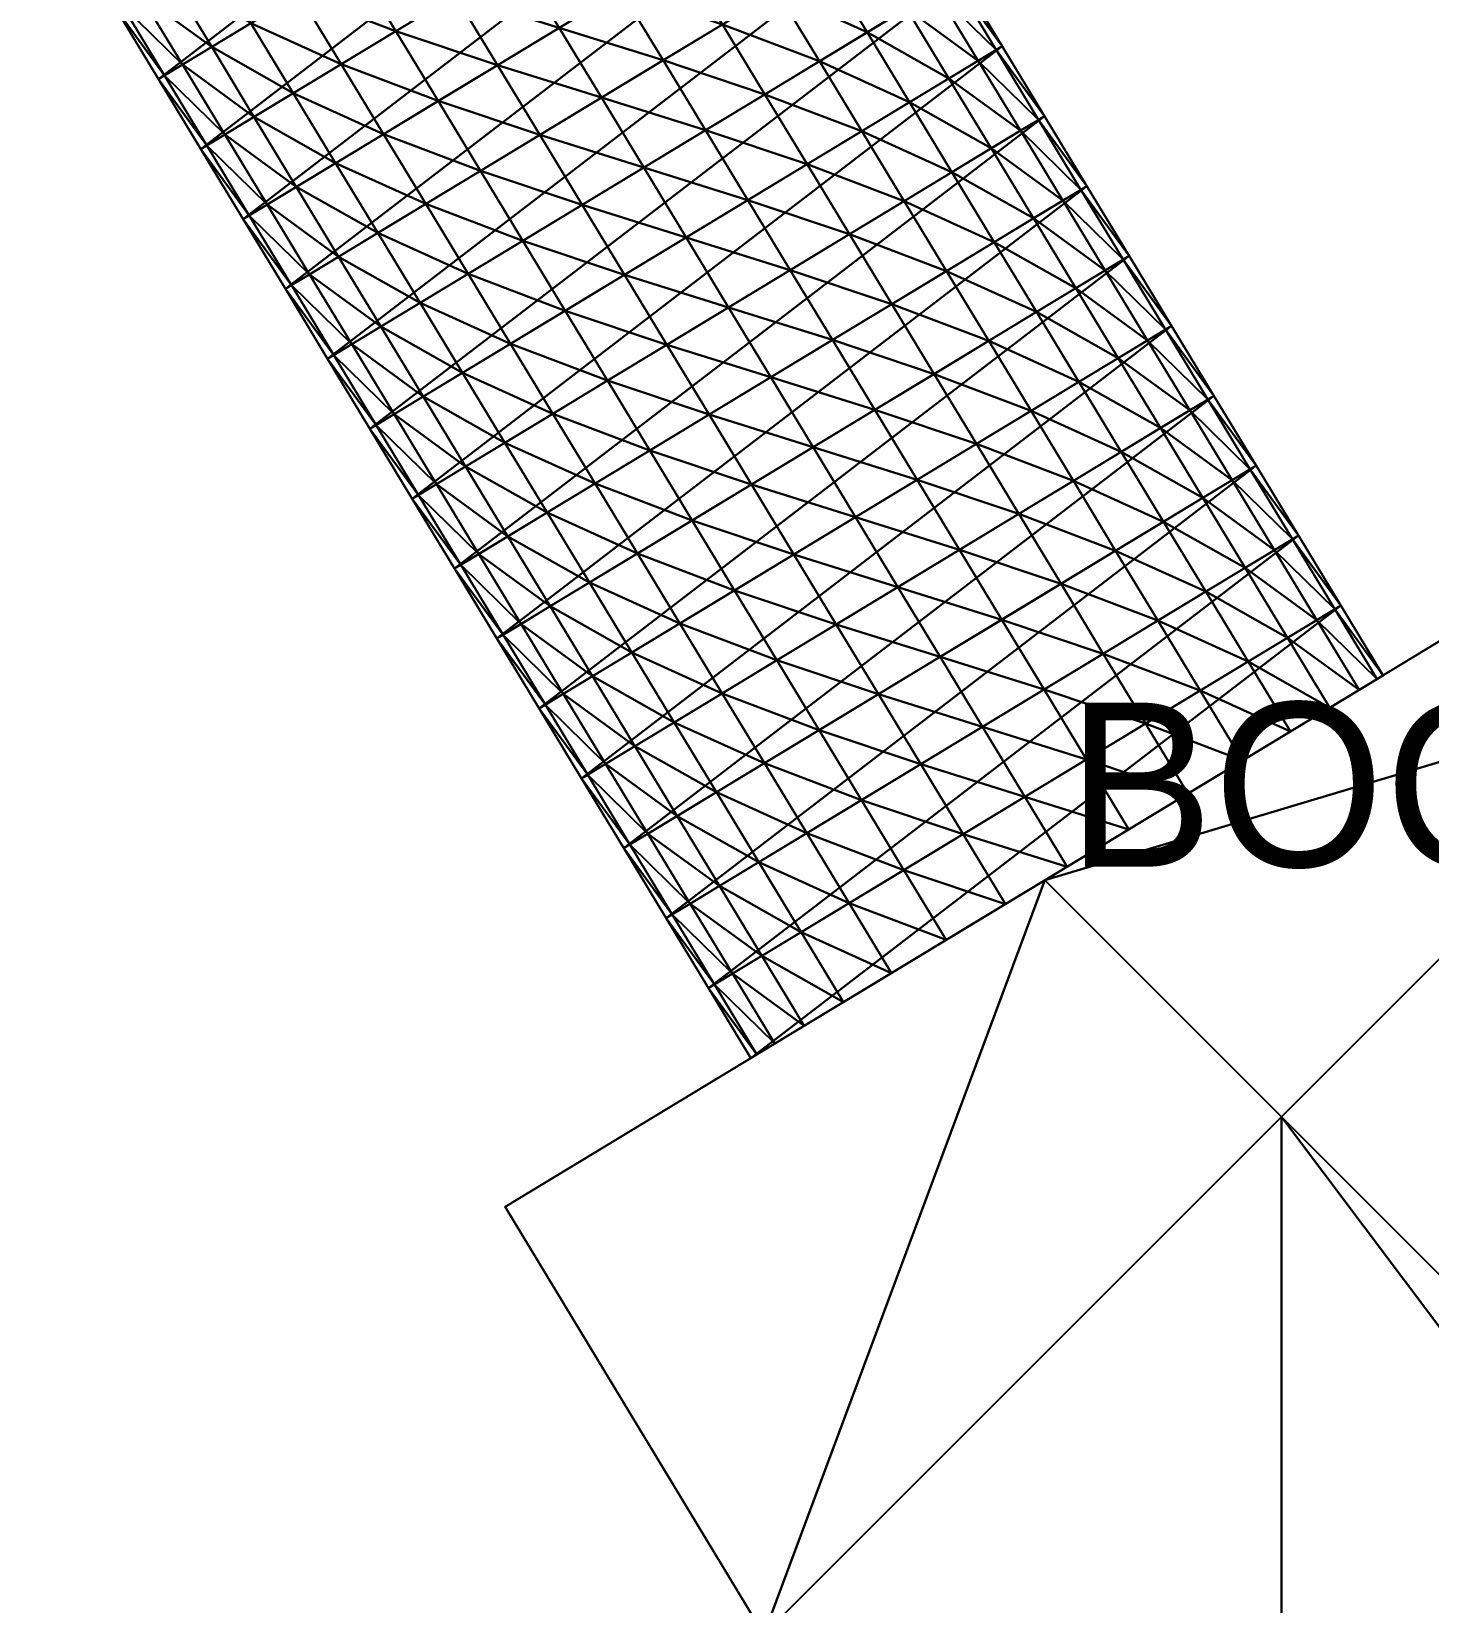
# Model space of a CAD drawing. Extents: x 4965 to 5080, y 10647 to 10739.
# Drawn here: x 4992.39 to 5000.89, y 10657.04 to 10666.61 of the extents above; entities that cross this region are included whole.
import ezdxf

# ---------------------------------------------------------------- set-up
doc = ezdxf.new("R2010")
doc.units = 0
for name, color, linetype in [('08_ACCESO_SUPERFICIE', 6, 'Continuous'), ('09_BOCAMINA', 7, 'Continuous'), ('10_MOV_TIERRA', 30, 'Continuous'), ('20_EJES', 1, 'Continuous'), ('21_ROTULOS', 7, 'Continuous')]:
    doc.layers.add(name, color=color, linetype=linetype)

msp = doc.modelspace()

# ---------------------------------------------------------------- linework, layer by layer
at = {"layer": '09_BOCAMINA', "color": 7}
msp.add_polyline3d([(5000.6179, 10662.6875, 2128.8921), (4996.7681, 10660.3574, 2128.8921), (4996.7681, 10660.3574, 2131.8921), (4996.8051, 10660.3798, 2132.1848), (4996.9146, 10660.4461, 2132.4662), (4997.0925, 10660.5537, 2132.7255), (4997.3319, 10660.6986, 2132.9528), (4997.6236, 10660.8752, 2133.1393), (4997.9564, 10661.0766, 2133.2779), (4998.3175, 10661.2951, 2133.3633), (4998.693, 10661.5224, 2133.3921), (4999.0685, 10661.7497, 2133.3633), (4999.4296, 10661.9683, 2133.2779), (4999.7624, 10662.1697, 2133.1393), (5000.0541, 10662.3462, 2132.9528), (5000.2935, 10662.4911, 2132.7255), (5000.4713, 10662.5988, 2132.4662), (5000.5809, 10662.6651, 2132.1848), (5000.6179, 10662.6875, 2131.8921), (5000.6179, 10662.6875, 2128.8921)], dxfattribs=at)
at = {"layer": '20_EJES', "color": 6}
msp.add_polyline3d([(4995.6006, 10666.6316, 2128.295), (4995.8583, 10666.2058, 2128.3447), (4996.116, 10665.7801, 2128.3945), (4996.3737, 10665.3543, 2128.4443), (4996.6314, 10664.9285, 2128.494), (4996.8891, 10664.5028, 2128.5438), (4997.1468, 10664.077, 2128.5935), (4997.4045, 10663.6512, 2128.6433), (4997.6622, 10663.2255, 2128.6931), (4997.9199, 10662.7997, 2128.7428), (4998.1776, 10662.374, 2128.7926), (4998.4353, 10661.9482, 2128.8424), (4998.693, 10661.5224, 2128.8921)], dxfattribs=at)

# ---------------------------------------------------------------- texts
at = {"layer": '21_ROTULOS', "color": 7}
msp.add_text('BOCAMINA / CORTE Y BANCADA', height=1, dxfattribs=at).set_placement((4998.693, 10661.5224, 2134.3921))

# ---------------------------------------------------------------- meshes
at = {"layer": '08_ACCESO_SUPERFICIE', "color": 6}
mesh = msp.add_polyface(dxfattribs=at)
corners = [(4992.645, 10667.1696, 2128.0959), (4992.3873, 10667.5954, 2128.0462), (4996.237, 10669.9254, 2128.0462), (4993.8332, 10667.8888, 2132.4817), (4993.5755, 10668.3146, 2132.432), (4993.2427, 10668.1131, 2132.2934), (4993.5004, 10667.6874, 2132.3431), (4994.1943, 10668.1073, 2132.5671), (4993.9366, 10668.5331, 2132.5173), (4994.5699, 10668.3346, 2132.5959), (4992.9027, 10666.7438, 2128.1457), (4996.4947, 10669.4997, 2128.0959), (4993.7581, 10667.2616, 2132.3929), (4993.2088, 10667.5108, 2132.1566), (4993.4665, 10667.0851, 2132.2063), (4994.0909, 10667.463, 2132.5315), (4994.452, 10667.6816, 2132.6169), (4994.8275, 10667.9089, 2132.6457), (4995.2031, 10668.1362, 2132.6169), (4994.9454, 10668.5619, 2132.5671), (4993.1604, 10666.3181, 2128.1954), (4996.7524, 10669.0739, 2128.1457), (4997.0101, 10668.6482, 2128.1954), (4994.0158, 10666.8358, 2132.4427), (4994.3486, 10667.0373, 2132.5813), (4994.7097, 10667.2558, 2132.6666), (4995.0852, 10667.4831, 2132.6954), (4995.4608, 10667.7104, 2132.6666), (4995.8219, 10667.929, 2132.5813), (4995.5642, 10668.3547, 2132.5315), (4996.1546, 10668.1304, 2132.4427), (4996.4463, 10668.3069, 2132.2561), (4995.897, 10668.5561, 2132.3929), (4993.4181, 10665.8923, 2128.2452), (4997.2678, 10668.2224, 2128.2452), (4994.9674, 10666.8301, 2132.7164), (4995.3429, 10667.0573, 2132.7452), (4995.7185, 10667.2846, 2132.7164), (4996.0796, 10667.5032, 2132.631), (4996.4123, 10667.7046, 2132.4924), (4997.5255, 10667.7966, 2128.295), (4993.6758, 10665.4665, 2128.295), (4995.9762, 10666.8589, 2132.7662), (4996.3373, 10667.0774, 2132.6808)]
mesh.append_faces([[corners[k] for k in face] for face in [(0, 1, 2), (3, 4, 5), (6, 3, 5), (7, 8, 4), (3, 7, 4), (7, 9, 8), (10, 0, 11), (12, 6, 13), (14, 12, 13), (15, 3, 6), (12, 15, 6), (16, 7, 3), (15, 16, 3), (17, 9, 7), (16, 17, 7), (18, 19, 9), (17, 18, 9), (20, 10, 21), (22, 20, 21), (23, 12, 14), (24, 15, 12), (23, 24, 12), (25, 16, 15), (24, 25, 15), (26, 17, 16), (25, 26, 16), (27, 18, 17), (26, 27, 17), (28, 29, 18), (27, 28, 18), (28, 30, 29), (30, 31, 32), (33, 20, 22), (34, 33, 22), (35, 25, 24), (36, 26, 25), (35, 36, 25), (37, 27, 26), (36, 37, 26), (38, 28, 27), (37, 38, 27), (39, 30, 28), (38, 39, 28), (40, 41, 34), (42, 37, 36), (43, 38, 37), (42, 43, 37)]])
mesh = msp.add_polyface(dxfattribs=at)
corners = [(4994.6063, 10666.6115, 2132.631), (4994.3486, 10667.0373, 2132.5813), (4994.0158, 10666.8358, 2132.4427), (4994.2735, 10666.4101, 2132.4924), (4994.9674, 10666.8301, 2132.7164), (4993.6758, 10665.4665, 2128.295), (4993.4181, 10665.8923, 2128.2452), (4997.2678, 10668.2224, 2128.2452), (4994.5312, 10665.9843, 2132.5422), (4993.9818, 10666.2335, 2132.3059), (4994.864, 10666.1857, 2132.6808), (4995.2251, 10666.4043, 2132.7662), (4995.6006, 10666.6316, 2132.795), (4995.3429, 10667.0573, 2132.7452), (4995.9762, 10666.8589, 2132.7662), (4993.9334, 10665.0408, 2128.3447), (4997.5255, 10667.7966, 2128.295), (4994.7889, 10665.5586, 2132.5919), (4994.2395, 10665.8078, 2132.3556), (4994.4972, 10665.382, 2132.4054), (4995.1217, 10665.76, 2132.7306), (4995.4828, 10665.9785, 2132.8159), (4995.8583, 10666.2058, 2132.8447), (4996.2339, 10666.4331, 2132.8159), (4994.1911, 10664.615, 2128.3945), (4997.7832, 10667.3709, 2128.3447), (4994.5155, 10664.8114, 2132.2279), (4994.2579, 10665.2371, 2132.1781), (4994.08, 10665.1295, 2131.9188), (4994.3377, 10664.7037, 2131.9685), (4994.7549, 10664.9562, 2132.4552), (4995.0466, 10665.1328, 2132.6417), (4995.3794, 10665.3342, 2132.7803), (4995.7405, 10665.5528, 2132.8657), (4996.116, 10665.7801, 2132.8945), (4996.4916, 10666.0073, 2132.8657), (4994.4488, 10664.1892, 2128.4443), (4998.0409, 10666.9451, 2128.3945), (4995.3043, 10664.707, 2132.6915), (4995.6371, 10664.9084, 2132.8301), (4995.9982, 10665.127, 2132.9154), (4996.3737, 10665.3543, 2132.9443), (4994.7065, 10663.7635, 2128.494), (4998.2986, 10666.5193, 2128.4443), (4996.2559, 10664.7012, 2132.9652)]
mesh.append_faces([[corners[k] for k in face] for face in [(0, 1, 2), (3, 0, 2), (0, 4, 1), (5, 6, 7), (8, 3, 9), (10, 0, 3), (8, 10, 3), (11, 4, 0), (10, 11, 0), (12, 13, 4), (11, 12, 4), (12, 14, 13), (15, 5, 16), (17, 8, 18), (19, 17, 18), (20, 10, 8), (17, 20, 8), (21, 11, 10), (20, 21, 10), (22, 12, 11), (21, 22, 11), (23, 14, 12), (22, 23, 12), (24, 15, 25), (26, 27, 28), (29, 26, 28), (30, 19, 27), (26, 30, 27), (31, 17, 19), (30, 31, 19), (32, 20, 17), (31, 32, 17), (33, 21, 20), (32, 33, 20), (34, 22, 21), (33, 34, 21), (35, 23, 22), (34, 35, 22), (36, 24, 37), (38, 31, 30), (39, 32, 31), (38, 39, 31), (40, 33, 32), (39, 40, 32), (41, 34, 33), (40, 41, 33), (42, 36, 43), (44, 40, 39)]])
mesh = msp.add_polyface(dxfattribs=at)
corners = [(4996.67, 10667.2788, 2132.5422), (4996.4123, 10667.7046, 2132.4924), (4996.0796, 10667.5032, 2132.631), (4996.3373, 10667.0774, 2132.6808), (4996.9617, 10667.4554, 2132.3556), (4997.2011, 10667.6003, 2132.1283), (4996.704, 10667.8812, 2132.3059), (4997.7832, 10667.3709, 2128.3447), (4993.9334, 10665.0408, 2128.3447), (4997.5255, 10667.7966, 2128.295), (4996.595, 10666.6517, 2132.7306), (4995.9762, 10666.8589, 2132.7662), (4996.2339, 10666.4331, 2132.8159), (4996.9277, 10666.8531, 2132.5919), (4997.2194, 10667.0296, 2132.4054), (4997.4588, 10667.1745, 2132.1781), (4997.6367, 10667.2822, 2131.9188), (4997.379, 10667.7079, 2131.869), (4997.7462, 10667.3485, 2131.6374), (4997.4885, 10667.7742, 2131.5876), (4997.7832, 10667.3709, 2131.3447), (4997.5255, 10667.7966, 2131.295), (4996.8526, 10666.2259, 2132.7803), (4997.1854, 10666.4273, 2132.6417), (4997.4771, 10666.6039, 2132.4552), (4997.7165, 10666.7488, 2132.2279), (4997.8944, 10666.8564, 2131.9685), (4998.0039, 10666.9227, 2131.6871), (4998.0409, 10666.9451, 2131.3945), (4998.0409, 10666.9451, 2128.3945), (4997.7348, 10666.1781, 2132.5049), (4997.9742, 10666.323, 2132.2776), (4998.1521, 10666.4307, 2132.0183), (4998.2616, 10666.497, 2131.7369), (4998.2986, 10666.5193, 2131.4443), (4998.2986, 10666.5193, 2128.4443), (4998.5563, 10666.0936, 2131.494), (4998.5563, 10666.0936, 2128.494)]
mesh.append_faces([[corners[k] for k in face] for face in [(0, 1, 2), (3, 0, 2), (0, 4, 1), (4, 5, 6), (7, 8, 9), (10, 3, 11), (12, 10, 11), (13, 0, 3), (10, 13, 3), (14, 4, 0), (13, 14, 0), (15, 5, 4), (14, 15, 4), (16, 17, 5), (15, 16, 5), (18, 19, 17), (16, 18, 17), (18, 20, 19), (20, 7, 21), (22, 10, 12), (23, 13, 10), (22, 23, 10), (24, 14, 13), (23, 24, 13), (25, 15, 14), (24, 25, 14), (26, 16, 15), (25, 26, 15), (27, 18, 16), (26, 27, 16), (28, 20, 18), (27, 28, 18), (29, 7, 20), (28, 29, 20), (30, 24, 23), (31, 25, 24), (30, 31, 24), (32, 26, 25), (31, 32, 25), (33, 27, 26), (32, 33, 26), (34, 28, 27), (33, 34, 27), (35, 29, 28), (34, 35, 28), (36, 34, 33), (37, 35, 34)]])
mesh = msp.add_polyface(dxfattribs=at)
corners = [(4998.0409, 10666.9451, 2128.3945), (4994.1911, 10664.615, 2128.3945), (4997.7832, 10667.3709, 2128.3447), (4996.4916, 10666.0073, 2132.8657), (4996.8526, 10666.2259, 2132.7803), (4996.2339, 10666.4331, 2132.8159), (4998.2986, 10666.5193, 2128.4443), (4994.4488, 10664.1892, 2128.4443), (4996.7492, 10665.5816, 2132.9154), (4996.116, 10665.7801, 2132.8945), (4996.3737, 10665.3543, 2132.9443), (4997.1103, 10665.8001, 2132.8301), (4997.4431, 10666.0016, 2132.6915), (4997.1854, 10666.4273, 2132.6417), (4997.7348, 10666.1781, 2132.5049), (4998.5563, 10666.0936, 2128.494), (4994.7065, 10663.7635, 2128.494), (4996.6314, 10664.9285, 2132.994), (4995.9982, 10665.127, 2132.9154), (4996.2559, 10664.7012, 2132.9652), (4997.0069, 10665.1558, 2132.9652), (4997.368, 10665.3744, 2132.8798), (4997.7008, 10665.5758, 2132.7412), (4997.9925, 10665.7523, 2132.5547), (4998.2319, 10665.8972, 2132.3274), (4997.9742, 10666.323, 2132.2776), (4998.4098, 10666.0049, 2132.068), (4998.1521, 10666.4307, 2132.0183), (4998.814, 10665.6678, 2128.5438), (4994.9642, 10663.3377, 2128.5438), (4996.5136, 10664.2755, 2133.015), (4995.8948, 10664.4827, 2132.8798), (4996.8891, 10664.5028, 2133.0438), (4997.2646, 10664.7301, 2133.015), (4997.6257, 10664.9486, 2132.9296), (4997.9585, 10665.15, 2132.791), (4998.2502, 10665.3266, 2132.6044), (4999.0717, 10665.2421, 2128.5935), (4995.2219, 10662.912, 2128.5935), (4997.1468, 10664.077, 2133.0935), (4997.5223, 10664.3043, 2133.0647), (4997.8834, 10664.5228, 2132.9794), (4998.2162, 10664.7243, 2132.8408), (4998.1411, 10664.0971, 2133.0291), (4998.4739, 10664.2985, 2132.8905)]
mesh.append_faces([[corners[k] for k in face] for face in [(0, 1, 2), (3, 4, 5), (6, 7, 0), (8, 3, 9), (10, 8, 9), (11, 4, 3), (8, 11, 3), (12, 13, 4), (11, 12, 4), (12, 14, 13), (15, 16, 6), (17, 10, 18), (19, 17, 18), (20, 8, 10), (17, 20, 10), (21, 11, 8), (20, 21, 8), (22, 12, 11), (21, 22, 11), (23, 14, 12), (22, 23, 12), (24, 25, 14), (23, 24, 14), (26, 27, 25), (28, 29, 15), (30, 19, 31), (32, 17, 19), (30, 32, 19), (33, 20, 17), (32, 33, 17), (34, 21, 20), (33, 34, 20), (35, 22, 21), (34, 35, 21), (36, 23, 22), (35, 36, 22), (37, 38, 28), (39, 32, 30), (40, 33, 32), (39, 40, 32), (41, 34, 33), (40, 41, 33), (42, 35, 34), (41, 42, 34), (43, 41, 40), (44, 42, 41), (43, 44, 41)]])
mesh = msp.add_polyface(dxfattribs=at)
corners = [(4992.9027, 10666.7438, 2128.1457), (4992.9027, 10666.7438, 2131.1457), (4992.645, 10667.1696, 2128.0959), (4993.1604, 10666.3181, 2131.1954), (4993.1604, 10666.3181, 2128.1954), (4993.1973, 10666.3404, 2131.4881), (4992.9397, 10666.7662, 2131.4383), (4993.3069, 10666.4067, 2131.7695), (4993.0492, 10666.8325, 2131.7197), (4993.4848, 10666.5144, 2132.0288), (4993.2271, 10666.9402, 2131.979), (4993.7241, 10666.6593, 2132.2561), (4994.0158, 10666.8358, 2132.4427), (4993.4665, 10667.0851, 2132.2063), (4993.4181, 10665.8923, 2131.2452), (4993.4181, 10665.8923, 2128.2452), (4993.455, 10665.9147, 2131.5378), (4993.5646, 10665.981, 2131.8192), (4993.7425, 10666.0886, 2132.0786), (4993.9818, 10666.2335, 2132.3059), (4994.2735, 10666.4101, 2132.4924), (4993.6758, 10665.4665, 2131.295), (4993.6758, 10665.4665, 2128.295), (4993.7127, 10665.4889, 2131.5876), (4993.8223, 10665.5552, 2131.869), (4994.0002, 10665.6629, 2132.1283), (4994.2395, 10665.8078, 2132.3556), (4994.5312, 10665.9843, 2132.5422), (4993.9334, 10665.0408, 2131.3447), (4993.9334, 10665.0408, 2128.3447), (4993.9704, 10665.0632, 2131.6374), (4994.08, 10665.1295, 2131.9188), (4994.2579, 10665.2371, 2132.1781), (4994.4972, 10665.382, 2132.4054), (4994.1911, 10664.615, 2131.3945), (4994.2281, 10664.6374, 2131.6871), (4994.3377, 10664.7037, 2131.9685)]
mesh.append_faces([[corners[k] for k in face] for face in [(0, 1, 2), (3, 1, 0), (4, 3, 0), (5, 6, 1), (3, 5, 1), (7, 8, 6), (5, 7, 6), (9, 10, 8), (7, 9, 8), (9, 11, 10), (11, 12, 13), (14, 3, 4), (15, 14, 4), (16, 5, 3), (14, 16, 3), (17, 7, 5), (16, 17, 5), (18, 9, 7), (17, 18, 7), (19, 11, 9), (18, 19, 9), (20, 12, 11), (19, 20, 11), (21, 14, 15), (22, 21, 15), (23, 16, 14), (21, 23, 14), (24, 17, 16), (23, 24, 16), (25, 18, 17), (24, 25, 17), (26, 19, 18), (25, 26, 18), (26, 27, 19), (28, 21, 22), (29, 28, 22), (30, 23, 21), (28, 30, 21), (31, 24, 23), (30, 31, 23), (32, 25, 24), (31, 32, 24), (33, 26, 25), (32, 33, 25), (34, 28, 29), (35, 30, 28), (36, 31, 30)]])
mesh = msp.add_polyface(dxfattribs=at)
corners = [(4998.2319, 10665.8972, 2132.3274), (4998.4098, 10666.0049, 2132.068), (4997.9742, 10666.323, 2132.2776), (4998.5193, 10666.0712, 2131.7867), (4998.2616, 10666.497, 2131.7369), (4998.1521, 10666.4307, 2132.0183), (4998.5563, 10666.0936, 2131.494), (4998.5563, 10666.0936, 2128.494), (4998.2986, 10666.5193, 2131.4443), (4998.4896, 10665.4715, 2132.3771), (4997.9925, 10665.7523, 2132.5547), (4998.2502, 10665.3266, 2132.6044), (4998.6675, 10665.5791, 2132.1178), (4998.777, 10665.6454, 2131.8364), (4998.814, 10665.6678, 2131.5438), (4998.814, 10665.6678, 2128.5438), (4998.5079, 10664.9008, 2132.6542), (4997.9585, 10665.15, 2132.791), (4998.2162, 10664.7243, 2132.8408), (4998.7473, 10665.0457, 2132.4269), (4998.9252, 10665.1534, 2132.1676), (4999.0347, 10665.2197, 2131.8862), (4999.0717, 10665.2421, 2131.5935), (4999.0717, 10665.2421, 2128.5935), (4998.7656, 10664.4751, 2132.704), (4998.4739, 10664.2985, 2132.8905), (4999.005, 10664.6199, 2132.4767), (4999.1829, 10664.7276, 2132.2173), (4999.2924, 10664.7939, 2131.9359), (4999.3294, 10664.8163, 2131.6433), (4999.3294, 10664.8163, 2128.6433), (4999.2627, 10664.1942, 2132.5264), (4999.4406, 10664.3018, 2132.2671), (4999.5501, 10664.3681, 2131.9857), (4999.5871, 10664.3905, 2131.6931), (4999.5871, 10664.3905, 2128.6931)]
mesh.append_faces([[corners[k] for k in face] for face in [(0, 1, 2), (3, 4, 5), (1, 3, 5), (3, 6, 4), (6, 7, 8), (9, 0, 10), (11, 9, 10), (12, 1, 0), (9, 12, 0), (13, 3, 1), (12, 13, 1), (14, 6, 3), (13, 14, 3), (15, 7, 6), (14, 15, 6), (16, 11, 17), (18, 16, 17), (19, 9, 11), (16, 19, 11), (20, 12, 9), (19, 20, 9), (21, 13, 12), (20, 21, 12), (22, 14, 13), (21, 22, 13), (23, 15, 14), (22, 23, 14), (24, 16, 18), (25, 24, 18), (26, 19, 16), (24, 26, 16), (27, 20, 19), (26, 27, 19), (28, 21, 20), (27, 28, 20), (29, 22, 21), (28, 29, 21), (30, 23, 22), (29, 30, 22), (31, 26, 24), (32, 27, 26), (31, 32, 26), (33, 28, 27), (32, 33, 27), (34, 29, 28), (33, 34, 28), (35, 30, 29), (34, 35, 29)]])
mesh = msp.add_polyface(dxfattribs=at)
corners = [(4994.1911, 10664.615, 2128.3945), (4994.1911, 10664.615, 2131.3945), (4993.9334, 10665.0408, 2128.3447), (4994.2281, 10664.6374, 2131.6871), (4993.9334, 10665.0408, 2131.3447), (4994.3377, 10664.7037, 2131.9685), (4993.9704, 10665.0632, 2131.6374), (4994.4488, 10664.1892, 2131.4443), (4994.4488, 10664.1892, 2128.4443), (4994.4858, 10664.2116, 2131.7369), (4994.5954, 10664.2779, 2132.0183), (4994.7732, 10664.3856, 2132.2776), (4994.5155, 10664.8114, 2132.2279), (4995.0126, 10664.5305, 2132.5049), (4994.7549, 10664.9562, 2132.4552), (4995.3043, 10664.707, 2132.6915), (4994.7065, 10663.7635, 2131.494), (4994.7065, 10663.7635, 2128.494), (4994.7435, 10663.7859, 2131.7867), (4994.8531, 10663.8522, 2132.068), (4995.0309, 10663.9598, 2132.3274), (4995.2703, 10664.1047, 2132.5547), (4995.562, 10664.2813, 2132.7412), (4995.8948, 10664.4827, 2132.8798), (4995.6371, 10664.9084, 2132.8301), (4996.2559, 10664.7012, 2132.9652), (4994.9642, 10663.3377, 2128.5438), (4998.5563, 10666.0936, 2128.494), (4994.9642, 10663.3377, 2131.5438), (4995.0012, 10663.3601, 2131.8364), (4995.1108, 10663.4264, 2132.1178), (4995.2886, 10663.5341, 2132.3771), (4995.528, 10663.679, 2132.6044), (4995.8197, 10663.8555, 2132.791), (4996.1525, 10664.0569, 2132.9296), (4996.5136, 10664.2755, 2133.015), (4995.7857, 10663.2532, 2132.6542), (4996.0774, 10663.4297, 2132.8408), (4996.4102, 10663.6312, 2132.9794)]
mesh.append_faces([[corners[k] for k in face] for face in [(0, 1, 2), (1, 3, 4), (3, 5, 6), (7, 1, 0), (8, 7, 0), (9, 3, 1), (7, 9, 1), (10, 5, 3), (9, 10, 3), (11, 12, 5), (10, 11, 5), (13, 14, 12), (11, 13, 12), (13, 15, 14), (16, 7, 8), (17, 16, 8), (18, 9, 7), (16, 18, 7), (19, 10, 9), (18, 19, 9), (20, 11, 10), (19, 20, 10), (21, 13, 11), (20, 21, 11), (22, 15, 13), (21, 22, 13), (23, 24, 15), (22, 23, 15), (23, 25, 24), (26, 17, 27), (28, 16, 17), (29, 18, 16), (30, 19, 18), (29, 30, 18), (31, 20, 19), (30, 31, 19), (32, 21, 20), (31, 32, 20), (33, 22, 21), (32, 33, 21), (34, 23, 22), (33, 34, 22), (34, 35, 23), (36, 32, 31), (37, 33, 32), (38, 34, 33), (37, 38, 33)]])
mesh = msp.add_polyface(dxfattribs=at)
corners = [(4995.2219, 10662.912, 2128.5935), (4994.9642, 10663.3377, 2128.5438), (4998.814, 10665.6678, 2128.5438), (4996.7713, 10663.8497, 2133.0647), (4996.5136, 10664.2755, 2133.015), (4996.1525, 10664.0569, 2132.9296), (4996.4102, 10663.6312, 2132.9794), (4997.1468, 10664.077, 2133.0935), (4995.4796, 10662.4862, 2128.6433), (4999.0717, 10665.2421, 2128.5935), (4999.3294, 10664.8163, 2128.6433), (4996.6679, 10663.2054, 2133.0291), (4996.0774, 10663.4297, 2132.8408), (4996.3351, 10663.004, 2132.8905), (4997.029, 10663.424, 2133.1145), (4997.4045, 10663.6512, 2133.1433), (4997.78, 10663.8785, 2133.1145), (4997.5223, 10664.3043, 2133.0647), (4998.1411, 10664.0971, 2133.0291), (4995.7373, 10662.0604, 2128.6931), (4996.5928, 10662.5782, 2132.9403), (4996.0434, 10662.8274, 2132.704), (4996.3011, 10662.4017, 2132.7537), (4996.9256, 10662.7796, 2133.0789), (4997.2867, 10662.9982, 2133.1643), (4997.6622, 10663.2255, 2133.1931), (4998.0377, 10663.4528, 2133.1643), (4998.3988, 10663.6713, 2133.0789), (4995.995, 10661.6347, 2128.7428), (4999.5871, 10664.3905, 2128.6931), (4996.5588, 10661.9759, 2132.8035), (4996.0617, 10662.2568, 2132.5264), (4996.3194, 10661.831, 2132.5762), (4996.8505, 10662.1524, 2132.99), (4997.1833, 10662.3539, 2133.1287), (4997.5444, 10662.5724, 2133.214), (4997.9199, 10662.7997, 2133.2428), (4998.2954, 10663.027, 2133.214), (4996.2527, 10661.2089, 2128.7926), (4999.8448, 10663.9648, 2128.7428), (4997.441, 10661.9281, 2133.1784), (4997.8021, 10662.1467, 2133.2638), (4998.1776, 10662.374, 2133.2926), (4998.4353, 10661.9482, 2133.3424)]
mesh.append_faces([[corners[k] for k in face] for face in [(0, 1, 2), (3, 4, 5), (6, 3, 5), (3, 7, 4), (8, 0, 9), (10, 8, 9), (11, 6, 12), (13, 11, 12), (14, 3, 6), (11, 14, 6), (15, 7, 3), (14, 15, 3), (16, 17, 7), (15, 16, 7), (16, 18, 17), (19, 8, 10), (20, 13, 21), (22, 20, 21), (23, 11, 13), (20, 23, 13), (24, 14, 11), (23, 24, 11), (25, 15, 14), (24, 25, 14), (26, 16, 15), (25, 26, 15), (27, 18, 16), (26, 27, 16), (28, 19, 29), (30, 22, 31), (32, 30, 31), (33, 20, 22), (30, 33, 22), (34, 23, 20), (33, 34, 20), (35, 24, 23), (34, 35, 23), (36, 25, 24), (35, 36, 24), (37, 26, 25), (36, 37, 25), (38, 28, 39), (40, 34, 33), (41, 35, 34), (40, 41, 34), (42, 36, 35), (41, 42, 35), (43, 42, 41)]])
mesh = msp.add_polyface(dxfattribs=at)
corners = [(4999.5871, 10664.3905, 2128.6931), (4995.7373, 10662.0604, 2128.6931), (4999.3294, 10664.8163, 2128.6433), (4998.7316, 10663.8727, 2132.9403), (4998.4739, 10664.2985, 2132.8905), (4998.1411, 10664.0971, 2133.0291), (4998.3988, 10663.6713, 2133.0789), (4999.0233, 10664.0493, 2132.7537), (4998.7656, 10664.4751, 2132.704), (4999.2627, 10664.1942, 2132.5264), (4999.8448, 10663.9648, 2128.7428), (4995.995, 10661.6347, 2128.7428), (4998.6565, 10663.2456, 2133.1287), (4998.0377, 10663.4528, 2133.1643), (4998.2954, 10663.027, 2133.214), (4998.9893, 10663.447, 2132.99), (4999.281, 10663.6235, 2132.8035), (4999.5204, 10663.7684, 2132.5762), (4999.6983, 10663.8761, 2132.3169), (4999.4406, 10664.3018, 2132.2671), (4999.8078, 10663.9424, 2132.0355), (4999.5501, 10664.3681, 2131.9857), (4999.8448, 10663.9648, 2131.7428), (4999.5871, 10664.3905, 2131.6931), (4998.9142, 10662.8198, 2133.1784), (4999.247, 10663.0212, 2133.0398), (4999.5387, 10663.1978, 2132.8533), (4999.7781, 10663.3427, 2132.626), (4999.956, 10663.4503, 2132.3666), (5000.0655, 10663.5166, 2132.0852), (5000.1025, 10663.539, 2131.7926), (5000.1025, 10663.539, 2128.7926), (4999.7964, 10662.772, 2132.903), (5000.0358, 10662.9169, 2132.6757), (5000.2136, 10663.0246, 2132.4164), (5000.3232, 10663.0908, 2132.135), (5000.3602, 10663.1132, 2131.8424), (5000.3602, 10663.1132, 2128.8424)]
mesh.append_faces([[corners[k] for k in face] for face in [(0, 1, 2), (3, 4, 5), (6, 3, 5), (7, 8, 4), (3, 7, 4), (7, 9, 8), (10, 11, 0), (12, 6, 13), (14, 12, 13), (15, 3, 6), (12, 15, 6), (16, 7, 3), (15, 16, 3), (17, 9, 7), (16, 17, 7), (18, 19, 9), (17, 18, 9), (20, 21, 19), (18, 20, 19), (22, 23, 21), (20, 22, 21), (10, 0, 23), (22, 10, 23), (24, 12, 14), (25, 15, 12), (24, 25, 12), (26, 16, 15), (25, 26, 15), (27, 17, 16), (26, 27, 16), (28, 18, 17), (27, 28, 17), (29, 20, 18), (28, 29, 18), (30, 22, 20), (29, 30, 20), (31, 10, 22), (30, 31, 22), (32, 26, 25), (33, 27, 26), (34, 28, 27), (33, 34, 27), (35, 29, 28), (34, 35, 28), (36, 30, 29), (35, 36, 29), (37, 31, 30), (36, 37, 30)]])
mesh = msp.add_polyface(dxfattribs=at)
corners = [(5000.1025, 10663.539, 2128.7926), (4996.2527, 10661.2089, 2128.7926), (4999.8448, 10663.9648, 2128.7428), (4998.5531, 10662.6012, 2133.2638), (4998.2954, 10663.027, 2133.214), (4997.9199, 10662.7997, 2133.2428), (4998.1776, 10662.374, 2133.2926), (4998.9142, 10662.8198, 2133.1784), (5000.3602, 10663.1132, 2128.8424), (4996.5104, 10660.7831, 2128.8424), (4998.8108, 10662.1755, 2133.3135), (4998.4353, 10661.9482, 2133.3424), (4999.1719, 10662.394, 2133.2282), (4999.5047, 10662.5955, 2133.0896), (4999.247, 10663.0212, 2133.0398), (4999.7964, 10662.772, 2132.903), (5000.0358, 10662.9169, 2132.6757), (4999.5387, 10663.1978, 2132.8533), (5000.6179, 10662.6875, 2128.8921), (4996.7681, 10660.3574, 2128.8921), (4998.693, 10661.5224, 2133.3921), (4998.0598, 10661.7209, 2133.3135), (4998.3175, 10661.2951, 2133.3633), (4999.0685, 10661.7497, 2133.3633), (4999.4296, 10661.9683, 2133.2779), (4999.7624, 10662.1697, 2133.1393), (5000.0541, 10662.3462, 2132.9528), (5000.2935, 10662.4911, 2132.7255), (5000.4713, 10662.5988, 2132.4662), (5000.2136, 10663.0246, 2132.4164), (5000.5809, 10662.6651, 2132.1848), (5000.3232, 10663.0908, 2132.135), (5000.6179, 10662.6875, 2131.8921), (5000.3602, 10663.1132, 2131.8424), (4997.3319, 10660.6986, 2132.9528), (4997.0925, 10660.5537, 2132.7255), (4997.6236, 10660.8752, 2133.1393), (4997.9564, 10661.0766, 2133.2779)]
mesh.append_faces([[corners[k] for k in face] for face in [(0, 1, 2), (3, 4, 5), (6, 3, 5), (3, 7, 4), (8, 9, 0), (10, 3, 6), (11, 10, 6), (12, 7, 3), (10, 12, 3), (13, 14, 7), (12, 13, 7), (13, 15, 14), (15, 16, 17), (18, 19, 8), (20, 11, 21), (22, 20, 21), (23, 10, 11), (20, 23, 11), (24, 12, 10), (23, 24, 10), (25, 13, 12), (24, 25, 12), (26, 15, 13), (25, 26, 13), (27, 16, 15), (26, 27, 15), (28, 29, 16), (27, 28, 16), (30, 31, 29), (28, 30, 29), (32, 33, 31), (30, 32, 31), (18, 8, 33), (32, 18, 33), (34, 35, 18), (36, 34, 18), (37, 36, 18), (22, 37, 18), (20, 22, 18), (23, 20, 18), (24, 23, 18), (25, 24, 18), (26, 25, 18), (27, 26, 18), (28, 27, 18), (30, 28, 18), (32, 30, 18)]])
mesh = msp.add_polyface(dxfattribs=at)
corners = [(4994.9642, 10663.3377, 2128.5438), (4994.9642, 10663.3377, 2131.5438), (4994.7065, 10663.7635, 2128.494), (4995.0012, 10663.3601, 2131.8364), (4994.7065, 10663.7635, 2131.494), (4995.2219, 10662.912, 2131.5935), (4995.2219, 10662.912, 2128.5935), (4995.2589, 10662.9343, 2131.8862), (4995.3685, 10663.0006, 2132.1676), (4995.1108, 10663.4264, 2132.1178), (4995.5463, 10663.1083, 2132.4269), (4995.2886, 10663.5341, 2132.3771), (4995.7857, 10663.2532, 2132.6542), (4996.0774, 10663.4297, 2132.8408), (4995.528, 10663.679, 2132.6044), (4995.4796, 10662.4862, 2131.6433), (4995.4796, 10662.4862, 2128.6433), (4995.5166, 10662.5086, 2131.9359), (4995.6261, 10662.5749, 2132.2173), (4995.804, 10662.6825, 2132.4767), (4996.0434, 10662.8274, 2132.704), (4996.3351, 10663.004, 2132.8905), (4995.7373, 10662.0604, 2131.6931), (4995.7373, 10662.0604, 2128.6931), (4995.7743, 10662.0828, 2131.9857), (4995.8838, 10662.1491, 2132.2671), (4996.0617, 10662.2568, 2132.5264), (4996.3011, 10662.4017, 2132.7537), (4995.995, 10661.6347, 2131.7428), (4995.995, 10661.6347, 2128.7428), (4996.032, 10661.6571, 2132.0355), (4996.1415, 10661.7234, 2132.3169), (4996.3194, 10661.831, 2132.5762), (4996.2527, 10661.2089, 2131.7926), (4996.2527, 10661.2089, 2128.7926), (4996.2897, 10661.2313, 2132.0852), (4996.3992, 10661.2976, 2132.3666)]
mesh.append_faces([[corners[k] for k in face] for face in [(0, 1, 2), (1, 3, 4), (5, 1, 0), (6, 5, 0), (7, 3, 1), (5, 7, 1), (8, 9, 3), (7, 8, 3), (10, 11, 9), (8, 10, 9), (10, 12, 11), (12, 13, 14), (15, 5, 6), (16, 15, 6), (17, 7, 5), (15, 17, 5), (18, 8, 7), (17, 18, 7), (19, 10, 8), (18, 19, 8), (20, 12, 10), (19, 20, 10), (21, 13, 12), (20, 21, 12), (22, 15, 16), (23, 22, 16), (24, 17, 15), (22, 24, 15), (25, 18, 17), (24, 25, 17), (26, 19, 18), (25, 26, 18), (27, 20, 19), (26, 27, 19), (28, 22, 23), (29, 28, 23), (30, 24, 22), (28, 30, 22), (31, 25, 24), (30, 31, 24), (32, 26, 25), (31, 32, 25), (33, 28, 29), (34, 33, 29), (35, 30, 28), (33, 35, 28), (36, 31, 30)]])
mesh = msp.add_polyface(dxfattribs=at)
corners = [(4996.2897, 10661.2313, 2132.0852), (4996.3992, 10661.2976, 2132.3666), (4996.032, 10661.6571, 2132.0355), (4996.5771, 10661.4053, 2132.626), (4996.3194, 10661.831, 2132.5762), (4996.1415, 10661.7234, 2132.3169), (4996.8165, 10661.5501, 2132.8533), (4996.5588, 10661.9759, 2132.8035), (4997.1082, 10661.7267, 2133.0398), (4996.8505, 10662.1524, 2132.99), (4997.441, 10661.9281, 2133.1784), (4996.5104, 10660.7831, 2128.8424), (4996.2527, 10661.2089, 2128.7926), (5000.1025, 10663.539, 2128.7926), (4996.5104, 10660.7831, 2131.8424), (4996.2527, 10661.2089, 2131.7926), (4996.5474, 10660.8055, 2132.135), (4996.6569, 10660.8718, 2132.4164), (4996.8348, 10660.9795, 2132.6757), (4997.0742, 10661.1244, 2132.903), (4997.3659, 10661.3009, 2133.0896), (4997.6987, 10661.5023, 2133.2282), (4998.0598, 10661.7209, 2133.3135), (4997.8021, 10662.1467, 2133.2638), (4998.4353, 10661.9482, 2133.3424), (4996.7681, 10660.3574, 2128.8921), (5000.3602, 10663.1132, 2128.8424), (4996.7681, 10660.3574, 2131.8921), (4996.8051, 10660.3798, 2132.1848), (4996.9146, 10660.4461, 2132.4662), (4997.0925, 10660.5537, 2132.7255), (4997.3319, 10660.6986, 2132.9528), (4997.6236, 10660.8752, 2133.1393), (4997.9564, 10661.0766, 2133.2779), (4998.3175, 10661.2951, 2133.3633), (5000.6179, 10662.6875, 2128.8921)]
mesh.append_faces([[corners[k] for k in face] for face in [(0, 1, 2), (3, 4, 5), (1, 3, 5), (6, 7, 4), (3, 6, 4), (8, 9, 7), (6, 8, 7), (8, 10, 9), (11, 12, 13), (14, 15, 12), (11, 14, 12), (16, 0, 15), (14, 16, 15), (17, 1, 0), (16, 17, 0), (18, 3, 1), (17, 18, 1), (19, 6, 3), (18, 19, 3), (20, 8, 6), (19, 20, 6), (21, 10, 8), (20, 21, 8), (22, 23, 10), (21, 22, 10), (22, 24, 23), (25, 11, 26), (27, 14, 11), (25, 27, 11), (28, 16, 14), (27, 28, 14), (29, 17, 16), (28, 29, 16), (30, 18, 17), (29, 30, 17), (31, 19, 18), (30, 31, 18), (32, 20, 19), (31, 32, 19), (33, 21, 20), (32, 33, 20), (34, 22, 21), (33, 34, 21), (27, 25, 35), (28, 27, 35), (29, 28, 35), (30, 29, 35)]])
at = {"layer": '10_MOV_TIERRA', "color": 30}
mesh = msp.add_polyface(dxfattribs=at)
corners = [(4996.8471, 10656.8471, 2132.0927), (5000, 10660, 2133.1057), (4998.5588, 10661.4412, 2134.2141), (4998.5588, 10661.4412, 2128.8921), (5000, 10660, 2129.09), (4996.8471, 10656.8471, 2129.1965), (4995.271, 10659.4512, 2133.8653), (4995.271, 10659.4512, 2128.8921), (5000, 10652.1527, 2129.7613), (4999.7372, 10652.0722, 2129.7546), (5002.6725, 10662.6725, 2134.1767), (5002.6725, 10662.6725, 2128.9998), (5002.115, 10663.5936, 2134.8182), (5002.115, 10663.5936, 2128.8921), (5004.2891, 10654.2891, 2129.8006), (5005, 10655, 2129.9592), (5005, 10655, 2129.7766), (5005, 10658.827, 2131.9302), (5005, 10658.827, 2129.4492), (5006.443, 10656.443, 2130.5805), (5006.443, 10656.443, 2129.7279), (5005, 10654.4601, 2129.8228), (5005.464, 10654.536, 2129.8403), (5007.7094, 10654.3505, 2129.9724)]
mesh.append_faces([[corners[k] for k in face] for face in [(0, 1, 2), (3, 4, 5), (0, 2, 6), (7, 3, 5), (8, 1, 0), (5, 4, 8), (8, 0, 9), (9, 5, 8), (2, 1, 10), (11, 4, 3), (2, 10, 12), (13, 11, 3), (1, 8, 14), (14, 8, 4), (1, 14, 15), (16, 14, 4), (15, 17, 10), (11, 18, 16), (15, 10, 1), (4, 11, 16), (17, 15, 19), (20, 16, 18), (21, 15, 14), (14, 16, 21), (15, 21, 22), (22, 21, 16), (19, 15, 22), (22, 16, 20), (19, 22, 23), (23, 22, 20), (3, 7, 6), (2, 3, 6), (7, 5, 0), (6, 7, 0), (0, 5, 9), (11, 13, 12), (10, 11, 12), (13, 3, 2), (12, 13, 2), (18, 11, 10), (17, 18, 10), (20, 18, 17), (19, 20, 17), (23, 20, 19)]])

doc.saveas('drawing.dxf')
